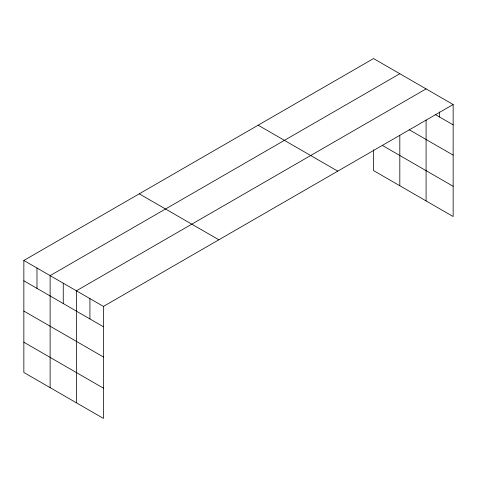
<?xml version="1.0" encoding="UTF-8"?>
<svg xmlns="http://www.w3.org/2000/svg" width="477" height="477" viewBox="0 0 477 477"><rect width="100%" height="100%" fill="white"/><g stroke="black" fill="none" stroke-linecap="round" stroke-linejoin="round"><path stroke-width="0.72" d="M453.15 104.523L103.455 306.419L103.455 418.436L23.85 372.477L23.85 260.46L373.545 58.564L453.15 104.523L453.15 216.54L373.545 170.581L373.545 149.689M426.086 120.043L426.086 200.912M399.815 73.732L50.121 275.623L50.121 387.64M426.086 88.901L76.392 290.791L76.392 402.809M435.107 114.444L453.15 124.861M409.194 129.738L453.15 155.114M382.298 145.384L453.15 186.286M258.146 125.189L337.752 171.148M139.248 193.835L218.854 239.794M23.85 260.46L103.455 306.419M23.85 280.798L103.455 326.757M23.85 311.052L103.455 357.011M23.85 342.218L103.455 388.183M439.615 111.964L439.615 117.05M399.815 135.456L399.815 185.75M89.926 298.608L89.926 318.94M63.256 283.207L63.256 303.545M36.985 268.044L36.985 288.376"/></g></svg>
